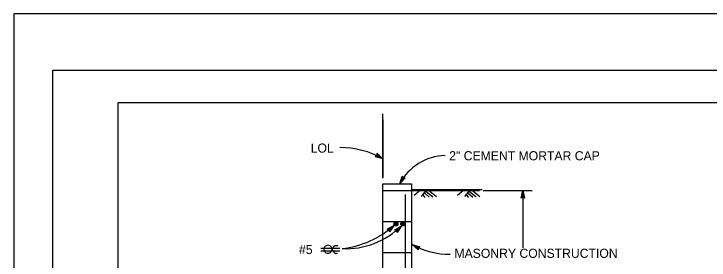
# Model space of a CAD drawing. Extents: x -894 to 866, y -472 to 714.
# Drawn here: x -894 to -360, y 525 to 714 of the extents above; entities that cross this region are included whole.
import ezdxf

# ---------------------------------------------------------------- set-up
doc = ezdxf.new("R2010")
doc.units = 0
for name, color, linetype in [('border_PLOTTING-ELEMENTS', 7, 'Continuous'), ('border_rw_22x34_Cut_Lines', 7, 'Continuous'), ('border_SHEET', 7, 'Continuous'), ('rd_PROFILE-OG', 7, 'Continuous'), ('str_Concrete-A', 7, 'Continuous'), ('str_Concrete-B', 7, 'Continuous'), ('str_Reinforcement-A', 7, 'Continuous'), ('str_Reinforcement-C', 7, 'Continuous'), ('str_Text-A', 7, 'Continuous')]:
    doc.layers.add(name, color=color, linetype=linetype)

msp = doc.modelspace()

# ---------------------------------------------------------------- linework, layer by layer
at = {"layer": 'border_PLOTTING-ELEMENTS'}
for points in [[(-894.04, -472.44), (865.96, -472.44), (865.96, 713.56), (-894.04, 713.56)], [(-864.04, 670.56), (835.96, 670.56), (835.96, -429.44), (-864.04, -429.44)]]:
    msp.add_lwpolyline(points, close=True, dxfattribs=at)
at = {"layer": 'border_rw_22x34_Cut_Lines'}
msp.add_lwpolyline([(-864.04, 670.56), (835.96, 670.56), (835.96, -429.44), (-864.04, -429.44)], close=True, dxfattribs=at)
at = {"layer": 'border_SHEET'}
for p, q in [((-814.04, 645.56), (810.96, 645.56)), ((-814.04, -404.44), (-814.04, 645.56))]:
    msp.add_line(p, q, dxfattribs=at)
at = {"layer": 'rd_PROFILE-OG'}
for p, q in [((-588.66, 578.27), (-536.4, 578.27)), ((-581.89, 578.52), (-586.66, 574.28)), ((-577.38, 578.49), (-581.3, 573.49)), ((-577.77, 577.74), (-572.38, 573.31)), ((-575.55, 578.47), (-569.53, 573.51)), ((-548.48, 578.52), (-553.25, 574.28)), ((-543.97, 578.49), (-547.89, 573.49)), ((-544.35, 577.74), (-538.97, 573.31)), ((-542.13, 578.47), (-536.11, 573.51)), ((-580.05, 574.93), (-578.33, 572.81)), ((-578.75, 576.36), (-575.07, 573.01)), ((-546.64, 574.93), (-544.92, 572.81)), ((-545.34, 576.36), (-541.66, 573.01))]:
    msp.add_line(p, q, dxfattribs=at)
for points in [[(-534.51, 578.54), (-588.66, 578.54)], [(-588.66, 578.27), (-536.4, 578.27)], [(-588.66, 578.27), (-536.4, 578.27)], [(-588.66, 578.27), (-536.4, 578.27)]]:
    msp.add_lwpolyline(points, dxfattribs=at)
at = {"layer": 'str_Concrete-A'}
for p, q in [((-610.66, 361.77), (-610.66, 583.27)), ((-610.66, 583.27), (-588.66, 583.27)), ((-588.66, 583.27), (-588.66, 361.77))]:
    msp.add_line(p, q, dxfattribs=at)
at = {"layer": 'str_Concrete-B'}
for p, q in [((-610.66, 578.27), (-588.66, 578.27)), ((-610.66, 554.47), (-588.66, 554.47)), ((-610.66, 530.67), (-588.66, 530.67))]:
    msp.add_line(p, q, dxfattribs=at)
at = {"layer": 'str_Reinforcement-A'}
for centre, radius in [((-600.65, 552.53), 1.56), ((-600.65, 552.53), 1.37), ((-600.65, 552.53), 1.19), ((-600.65, 552.53), 1), ((-600.65, 552.53), 0.812), ((-600.65, 552.53), 0.625), ((-600.65, 552.53), 0.437), ((-600.65, 552.53), 0.187), ((-595.39, 552.57), 1.56), ((-595.39, 552.57), 1.37), ((-595.39, 552.57), 1.19), ((-595.39, 552.57), 1), ((-595.39, 552.57), 0.812), ((-595.39, 552.57), 0.625), ((-595.39, 552.57), 0.437), ((-595.39, 552.57), 0.187)]:
    msp.add_circle(centre, radius, dxfattribs=at)
at = {"layer": 'str_Reinforcement-C'}
msp.add_line((-593.66, 575.12), (-593.66, 358.69), dxfattribs=at)
at = {"layer": 'str_Text-A'}
for p, q in [((-610.66, 619.85), (-610.66, 636.95)), ((-610.66, 632.49), (-610.66, 588.01)), ((-610.66, 588.65), (-610.66, 632.49)), ((-610.66, 611.5), (-610.66, 616.57)), ((-610.66, 587.65), (-610.66, 609.12)), ((-615.26, 605.11), (-616.59, 604.3)), ((-616.59, 604.3), (-616.59, 604.3)), ((-616.59, 604.3), (-610.66, 602.67)), ((-616.23, 604.51), (-611.88, 603.32)), ((-615.86, 604.72), (-613.1, 603.96)), ((-615.54, 604.94), (-614.32, 604.61)), ((-610.66, 602.67), (-615.34, 606.66)), ((-615.34, 606.66), (-615.34, 606.66)), ((-615.34, 606.66), (-615.26, 605.11)), ((-613.1, 603.96), (-615.31, 605.84)), ((-611.89, 603.32), (-615.3, 606.23)), ((-614.32, 604.61), (-615.27, 605.41)), ((-610.66, 602.67), (-610.66, 602.67)), ((-597.73, 583.33), (-595.78, 589.15)), ((-593.49, 587.78), (-597.73, 583.33)), ((-597.02, 584.52), (-595.59, 588.77)), ((-593.91, 587.78), (-597.02, 584.51)), ((-596.31, 585.69), (-595.39, 588.44)), ((-594.34, 587.76), (-596.31, 585.69)), ((-595.78, 589.15), (-595.78, 589.15)), ((-595.78, 589.15), (-595.05, 587.78)), ((-595.59, 586.88), (-595.2, 588.05)), ((-594.72, 587.79), (-595.59, 586.88)), ((-595.05, 587.78), (-593.49, 587.78)), ((-593.49, 587.78), (-593.49, 587.78)), ((-597.73, 583.33), (-597.73, 583.33)), ((-533.54, 578.27), (-495.95, 578.27)), ((-504.59, 572.27), (-503.25, 578.27)), ((-504.24, 572.49), (-503.25, 576.89)), ((-503.25, 578.27), (-503.25, 578.27)), ((-503.25, 578.27), (-501.92, 572.27)), ((-503.25, 578.27), (-503.25, 534.25)), ((-503.25, 576.88), (-502.28, 572.51)), ((-503.25, 573.07), (-504.59, 572.27)), ((-504.59, 572.27), (-504.59, 572.27)), ((-503.88, 572.72), (-503.25, 575.51)), ((-503.53, 572.9), (-503.26, 574.13)), ((-503.26, 574.13), (-502.99, 572.92)), ((-503.25, 575.51), (-502.63, 572.69)), ((-501.92, 572.27), (-503.25, 573.07)), ((-501.92, 572.27), (-501.92, 572.27)), ((-607.29, 548.55), (-601.93, 551.56)), ((-606.89, 548.43), (-602.95, 550.64)), ((-602.96, 550.63), (-605.57, 546.99)), ((-601.93, 551.56), (-605.51, 546.56)), ((-601.93, 551.56), (-601.93, 551.56)), ((-601.64, 547.85), (-596.45, 551.15)), ((-601.23, 547.75), (-597.42, 550.17)), ((-597.43, 550.16), (-599.84, 546.38)), ((-596.45, 551.15), (-599.75, 545.96)), ((-596.45, 551.15), (-596.45, 551.15)), ((-605.8, 548.09), (-607.29, 548.55)), ((-607.29, 548.55), (-607.29, 548.55)), ((-606.48, 548.32), (-603.98, 549.71)), ((-606.11, 548.18), (-605.01, 548.79)), ((-605.51, 546.56), (-605.8, 548.09)), ((-605.01, 548.79), (-605.74, 547.79)), ((-603.98, 549.71), (-605.67, 547.36)), ((-605.51, 546.56), (-605.51, 546.56)), ((-600.12, 547.47), (-601.64, 547.85)), ((-601.64, 547.85), (-601.64, 547.85)), ((-600.81, 547.66), (-598.4, 549.19)), ((-600.44, 547.54), (-599.38, 548.22)), ((-599.75, 545.96), (-600.12, 547.47)), ((-599.38, 548.22), (-600.05, 547.17)), ((-598.4, 549.19), (-599.96, 546.75)), ((-599.75, 545.96), (-599.75, 545.96)), ((-658.3, 533.94), (-643.75, 533.94)), ((-583.62, 532.56), (-588.23, 536.63)), ((-588.23, 536.63), (-588.23, 536.63)), ((-588.23, 536.63), (-582.33, 534.9)), ((-583.64, 532.98), (-587.02, 535.97)), ((-587.01, 535.96), (-582.71, 534.7)), ((-583.67, 533.4), (-585.81, 535.3)), ((-585.81, 535.3), (-583.04, 534.48)), ((-583.66, 533.79), (-584.6, 534.63)), ((-584.6, 534.63), (-583.42, 534.28)), ((-582.33, 534.9), (-583.68, 534.12)), ((-583.68, 534.12), (-583.62, 532.56)), ((-582.33, 534.9), (-582.33, 534.9)), ((-658.23, 531.92), (-643.75, 531.92)), ((-583.62, 532.56), (-583.62, 532.56))]:
    msp.add_line(p, q, dxfattribs=at)
for centre, radius, start, end in [((-644.93, 538.06), 73.14, 62.0589, 89.1427), ((-561.85, 564.4), 40.56, 91.489, 152.1864), ((-650.02, 605.22), 72.06, 276.404, 311.8672), ((-638.95, 593.62), 60.09, 267.1103, 315.0169), ((-652.92, 533.11), 3.06, 13.8979, 344.0485), ((-559.85, 588.01), 58.7, 241.0856, 270.942)]:
    msp.add_arc(centre, radius, start, end, dxfattribs=at)
for points in [[(-649.98, 532.27), (-649.9, 532.5), (-649.79, 532.73), (-649.69, 533), (-649.56, 533.24), (-649.45, 533.48), (-649.35, 533.68), (-649.25, 533.89), (-649.11, 534.09), (-649.01, 534.3), (-648.84, 534.53), (-648.71, 534.77), (-648.64, 534.96), (-648.51, 535.15), (-648.35, 535.34), (-648.09, 535.54), (-647.86, 535.69), (-647.59, 535.79), (-647.35, 535.86), (-647.08, 535.96), (-646.84, 536), (-646.53, 536.06), (-646.26, 536.06), (-646.06, 536.06), (-645.75, 536.06), (-645.51, 536.03), (-645.34, 536.03)], [(-649.95, 533.84), (-649.9, 533.58), (-649.83, 533.38), (-649.76, 533.18), (-649.66, 532.97), (-649.56, 532.73), (-649.45, 532.46), (-649.35, 532.26), (-649.15, 532.02), (-649.01, 531.82), (-648.84, 531.61), (-648.6, 531.31), (-648.47, 531.14), (-648.26, 530.86), (-648.03, 530.56), (-647.79, 530.39), (-647.55, 530.25), (-647.35, 530.15), (-647.04, 529.98), (-646.7, 529.95), (-646.29, 529.95), (-645.99, 530.01), (-645.62, 530.08)]]:
    msp.add_spline(points, degree=3, dxfattribs=at)

# ---------------------------------------------------------------- texts
for s, p in [('LOL', (-666.09, 607.18)), ('2" CEMENT MORTAR CAP', (-559.73, 601.28)), ('#5', (-675.07, 529.38)), ('MASONRY CONSTRUCTION', (-555.72, 526.5))]:
    msp.add_text(s, height=7, dxfattribs=at).set_placement(p)

doc.saveas('drawing.dxf')
